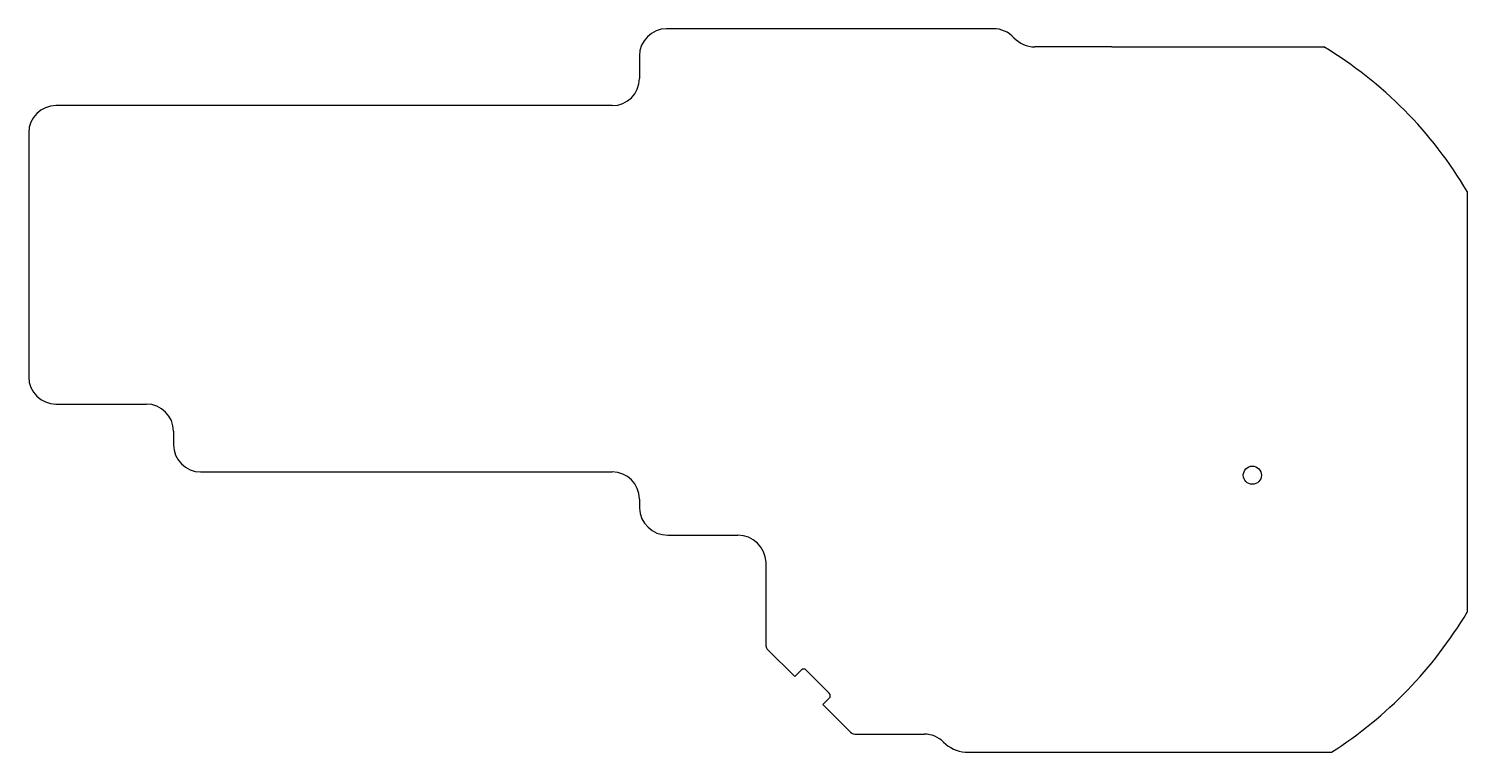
# Model space of a CAD drawing. Extents: x 16 to 176, y -150 to -69.
import ezdxf

# ---------------------------------------------------------------- set-up
doc = ezdxf.new("R2010")
doc.units = 0
doc.layers.add('BLACK', color=7, linetype='CONTINUOUS')

msp = doc.modelspace()

# ---------------------------------------------------------------- linework, layer by layer
at = {"layer": 'BLACK', "linetype": 'CONTINUOUS'}
for p, q in [((123.1, -69.5), (87, -69.5)), ((136.2, -71.5), (127.7, -71.5)), ((136.2, -71.5), (159.65, -71.5)), ((84, -72.5), (84, -75)), ((81, -78), (19.5, -78)), ((16.5, -81), (16.5, -108)), ((175.5, -87.5), (175.5, -134)), ((19.5, -111), (29.5, -111)), ((32.5, -114), (32.5, -115.5)), ((35.5, -118.5), (81, -118.5)), ((84, -121.5), (84, -122.5)), ((87.1213, -125.5), (94.8787, -125.5)), ((98, -137.8), (98, -128.5)), ((101.162, -141.126), (98.1218, -138.086)), ((101.869, -140.419), (101.162, -141.126)), ((104.981, -142.965), (102.435, -140.419)), ((104.981, -143.531), (104.274, -144.238)), ((104.274, -144.238), (107.314, -147.278)), ((108, -147.5), (115.5, -147.5)), ((120, -149.5), (160.5, -149.5))]:
    msp.add_line(p, q, dxfattribs=at)
at = {"layer": 'BLACK'}
msp.add_circle((151.75, -118.865), 1, dxfattribs=at)
for centre, radius, start, end in [((87, -72.5), 3, 90, 180), ((123.149, -72.5321), 3.0325, 42.0755, 90.9277), ((127.7, -68.355), 3.145, -136.997, -90), ((135.833, -110.945), 46.0775, 30.5845, 58.8758), ((81, -75), 3, -90, 0), ((19.5, -81), 3, 90, 180), ((19.5, -108), 3, -180, -90), ((29.5, -114), 3, 0, 90), ((35.5, -115.5), 3, -180, -90), ((81, -121.5), 3, 0.000019, 90), ((87.1213, -122.376), 3.1238, -177.729, -89.9996), ((94.8787, -128.624), 3.1238, 2.27133, 90.0004), ((135.243, -110.05), 46.8429, -57.3716, -30.75), ((98.3559, -137.817), 0.3563, -182.767, -131.072), ((102.152, -140.702), 0.4, 45.0001, 135), ((104.698, -143.248), 0.4, -45, 45), ((107.901, -146.636), 0.8701, -132.392, -83.4533), ((115.5, -150.5), 3, 45, 90), ((120.371, -145.629), 3.8891, -135, -95.4785)]:
    msp.add_arc(centre, radius, start, end, dxfattribs=at)

doc.saveas('drawing.dxf')
